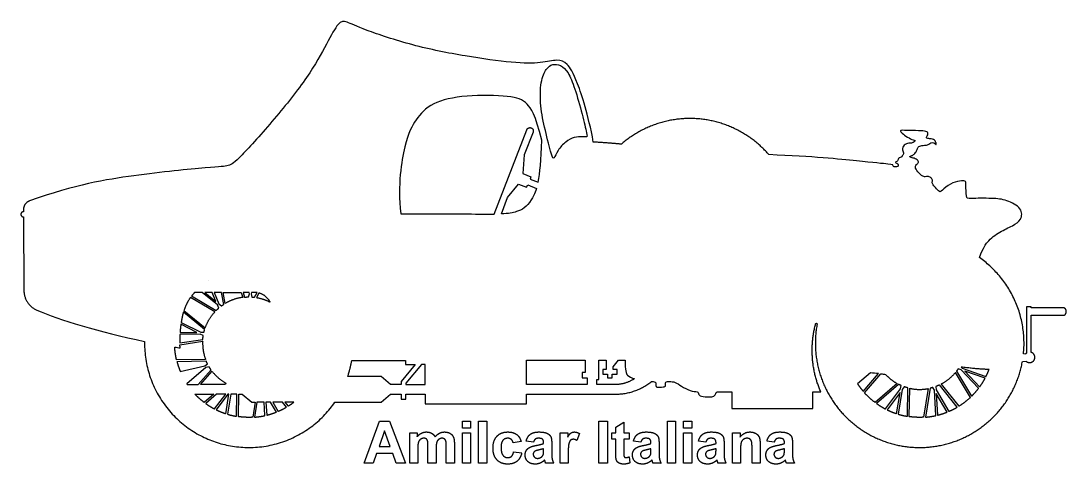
# Model space of a CAD drawing. Header units: millimetres. Extents: x -155 to 163, y -128 to 149.
# Drawn here: x -65.5 to 2, y -8.5 to 20.2 of the extents above; entities that cross this region are included whole.
import ezdxf

# ---------------------------------------------------------------- set-up
doc = ezdxf.new("R2010")
doc.units = ezdxf.units.MM
doc.header["$MEASUREMENT"] = 0
doc.layers.add('Layer 03', color=5, linetype='Continuous')

msp = doc.modelspace()

# ---------------------------------------------------------------- linework, layer by layer
at = {"layer": 'Layer 03'}
for p, q in [((-34.928, 7.67), (-32.811, 13.123)), ((-32.41, 12.968), (-32.983, 11.492)), ((-32.983, 11.492), (-33.081, 10.3)), ((-33.081, 10.3), (-32.555, 10.09)), ((-34.054, 8.733), (-33.355, 9.609)), ((-33.355, 9.609), (-32.828, 9.402)), ((-32.828, 9.402), (-32.748, 9.553)), ((-32.748, 9.553), (-32.196, 9.316)), ((-32.555, 10.09), (-32.6, 9.924)), ((-32.6, 9.924), (-32.089, 9.738)), ((-34.462, 7.683), (-34.054, 8.733)), ((-65.349, 7.96), (-65.348, 7.825)), ((-65.346, 7.487), (-65.32, 2.73)), ((-40.962, 7.691), (-40.961, 7.685)), ((-40.961, 7.685), (-40.329, 7.691)), ((-52.985, 1.345), (-54.553, 2.289)), ((-54.481, 2.379), (-52.904, 1.429)), ((-53.806, 2.606), (-54.281, 2.606)), ((-52.81, 1.794), (-53.806, 2.606)), ((-53.625, 2.606), (-52.907, 2.02)), ((-53.158, 2.606), (-53.625, 2.606)), ((-52.907, 2.02), (-53.158, 2.606)), ((-52.556, 2.606), (-53.033, 2.606)), ((-53.033, 2.606), (-52.715, 1.865)), ((-52.407, 1.833), (-52.556, 2.606)), ((-52.441, 2.606), (-51.28, 2.606)), ((-52.304, 1.897), (-52.441, 2.606)), ((-51.28, 2.606), (-51.171, 2.288)), ((-50.765, 2.606), (-51.16, 2.606)), ((-51.16, 2.606), (-51.055, 2.301)), ((-50.811, 2.314), (-50.749, 2.52)), ((-50.749, 2.52), (-50.765, 2.606)), ((-50.603, 2.606), (-50.63, 2.514)), ((-50.63, 2.514), (-50.591, 2.308)), ((-50.429, 2.606), (-50.603, 2.606)), ((-50.414, 2.291), (-50.248, 2.592)), ((-50.132, 2.567), (-50.294, 2.274)), ((-54.981, 1.435), (-53.601, 0.317)), ((-52.725, 1.596), (-52.81, 1.794)), ((-52.715, 1.865), (-52.553, 1.732)), ((-0.212, 1.67), (-0.519, 1.67)), ((-0.519, 1.67), (-0.519, -1.321)), ((-0.212, 1.61), (-0.212, 1.67)), ((1.851, 1.61), (-0.212, 1.61)), ((2.042, 1.316), (2.042, 1.42)), ((-53.639, 0.202), (-55.017, 1.32)), ((-0.212, -1.269), (-0.212, 1.126)), ((-0.212, 1.126), (1.851, 1.126)), ((-55.23, 0.008), (-54.142, 0.024)), ((-54.142, 0.024), (-55.175, 0.545)), ((-55.158, 0.665), (-53.895, 0.028)), ((-53.895, 0.028), (-53.686, 0.031)), ((-55.242, -0.661), (-53.76, -0.427)), ((-55.238, -0.776), (-53.767, -0.544)), ((-53.922, -0.088), (-55.236, -0.106)), ((-53.73, -0.185), (-53.922, -0.088)), ((-53.579, -1.727), (-55.454, -1.759)), ((-53.534, -1.84), (-55.427, -1.871)), ((-53.618, -2.138), (-53.46, -2.001)), ((-44.131, -1.791), (-40.66, -1.791)), ((-40.66, -1.791), (-40.66, -2.063)), ((-32.834, -3.351), (-32.834, -1.772)), ((-32.834, -1.772), (-29.034, -1.772)), ((-29.034, -1.772), (-29.034, -2.57)), ((-28.154, -3.018), (-28.154, -1.772)), ((-28.154, -1.772), (-27.697, -1.772)), ((-27.697, -1.772), (-27.697, -2.366)), ((-27.239, -2.201), (-26.879, -1.772)), ((-26.879, -1.772), (-26.458, -1.772)), ((-0.782, -1.855), (-0.544, -1.839)), ((-0.581, -1.383), (-0.713, -1.365)), ((-55.213, -2.512), (-53.618, -2.138)), ((-53.565, -2.244), (-54.794, -3.304)), ((-54.051, -3.351), (-53.222, -2.4)), ((-53.899, -3.351), (-53.153, -2.494)), ((-53.355, -2.194), (-53.565, -2.244)), ((-40.027, -2.063), (-40.946, -3.158)), ((-40.66, -2.063), (-40.027, -2.063)), ((-39.629, -2.063), (-40.641, -3.269)), ((-39.394, -2.063), (-39.629, -2.063)), ((-39.394, -3.351), (-39.394, -2.063)), ((-29.034, -2.57), (-29.235, -2.57)), ((-29.235, -2.57), (-29.235, -2.921)), ((-27.697, -2.366), (-27.892, -2.366)), ((-27.892, -2.366), (-27.892, -2.688)), ((-27.892, -2.688), (-27.607, -2.688)), ((-27.607, -2.688), (-27.607, -2.913)), ((-27.307, -2.913), (-27.307, -2.688)), ((-27.307, -2.688), (-26.969, -2.688)), ((-27.239, -2.373), (-27.239, -2.201)), ((-26.969, -2.373), (-27.239, -2.373)), ((-26.969, -2.688), (-26.969, -2.373)), ((-10.607, -2.591), (-11.434, -3.304)), ((-11.071, -3.788), (-10.074, -2.642)), ((-10.996, -3.875), (-9.935, -2.657)), ((-4.146, -4.179), (-5.112, -2.571)), ((-5.037, -2.475), (-4.063, -4.099)), ((-4.736, -2.4), (-4.934, -2.331)), ((-4.745, -2.222), (-4.671, -2.3)), ((-3.615, -3.593), (-4.736, -2.4)), ((-4.671, -2.3), (-3.139, -2.834)), ((-4.503, -2.48), (-3.545, -3.499)), ((-3.192, -2.937), (-4.503, -2.48)), ((-54.762, -3.351), (-54.051, -3.351)), ((-52.331, -3.351), (-53.899, -3.351)), ((-52.248, -3.279), (-52.331, -3.351)), ((-42.234, -2.834), (-44.393, -2.834)), ((-41.618, -3.351), (-42.234, -2.834)), ((-40.946, -3.351), (-41.618, -3.351)), ((-40.946, -3.158), (-40.946, -3.351)), ((-40.641, -3.269), (-40.641, -3.351)), ((-40.641, -3.351), (-39.394, -3.351)), ((-28.922, -3.351), (-32.834, -3.351)), ((-29.235, -2.921), (-28.922, -2.921)), ((-28.922, -2.921), (-28.922, -3.351)), ((-28.288, -3.351), (-28.288, -3.018)), ((-28.288, -3.018), (-28.154, -3.018)), ((-27.11, -3.351), (-28.288, -3.351)), ((-27.607, -2.913), (-27.307, -2.913)), ((-8.888, -3.279), (-10.304, -4.509)), ((-8.781, -3.336), (-10.211, -4.577)), ((-4.99, -4.809), (-6.147, -3.378)), ((-6.042, -3.326), (-4.891, -4.75)), ((-54.265, -3.973), (-53.046, -3.973)), ((-53.046, -3.973), (-53.664, -4.509)), ((-52.874, -3.973), (-53.571, -4.577)), ((-52.995, -4.93), (-52.278, -3.973)), ((-52.134, -3.973), (-52.89, -4.983)), ((-52.278, -3.973), (-52.874, -3.973)), ((-52.275, -5.233), (-52.07, -3.973)), ((-51.955, -3.973), (-52.165, -5.268)), ((-52.07, -3.973), (-52.134, -3.973)), ((-51.55, -3.973), (-51.955, -3.973)), ((-51.576, -5.405), (-51.55, -3.973)), ((-51.462, -5.423), (-51.436, -3.973)), ((-51.436, -3.973), (-51.215, -3.973)), ((-51.215, -3.973), (-50.599, -4.49)), ((-42.234, -4.49), (-41.618, -3.973)), ((-41.618, -3.973), (-40.946, -3.973)), ((-40.946, -3.973), (-40.946, -4.301)), ((-40.641, -4.301), (-40.641, -3.973)), ((-40.641, -3.973), (-39.394, -3.973)), ((-39.394, -3.973), (-39.394, -4.604)), ((-32.834, -4.604), (-32.834, -3.973)), ((-32.834, -3.973), (-27.084, -3.973)), ((-19.559, -3.814), (-19.559, -4.896)), ((-14.325, -4.896), (-14.325, -3.827)), ((-14.325, -3.827), (-13.817, -3.827)), ((-9.635, -4.93), (-8.654, -3.619)), ((-8.693, -3.863), (-9.53, -4.983)), ((-8.915, -5.233), (-8.693, -3.863)), ((-8.545, -3.665), (-8.805, -5.268)), ((-8.654, -3.619), (-8.621, -3.412)), ((-8.416, -3.493), (-8.545, -3.665)), ((-8.216, -5.405), (-8.183, -3.565)), ((-8.103, -5.423), (-8.069, -3.592)), ((-6.871, -3.612), (-7.165, -5.465)), ((-6.752, -3.587), (-7.05, -5.457)), ((-6.473, -3.723), (-6.581, -3.542)), ((-6.382, -5.357), (-6.473, -3.723)), ((-6.372, -3.473), (-6.36, -3.688)), ((-6.36, -3.688), (-5.529, -5.082)), ((-5.635, -5.127), (-6.346, -3.934)), ((-6.346, -3.934), (-6.267, -5.331)), ((-50.599, -4.49), (-50.37, -4.49)), ((-50.37, -4.49), (-50.525, -5.465)), ((-50.256, -4.49), (-50.41, -5.457)), ((-49.79, -4.49), (-50.256, -4.49)), ((-49.741, -5.357), (-49.79, -4.49)), ((-49.375, -4.49), (-49.674, -4.49)), ((-49.674, -4.49), (-49.627, -5.331)), ((-48.995, -5.127), (-49.375, -4.49)), ((-48.608, -4.49), (-49.242, -4.49)), ((-49.242, -4.49), (-48.889, -5.082)), ((-48.349, -4.809), (-48.608, -4.49)), ((-48.461, -4.49), (-48.251, -4.75)), ((-47.874, -4.49), (-48.461, -4.49)), ((-45.221, -4.49), (-42.234, -4.49)), ((-40.946, -4.301), (-40.641, -4.301)), ((-39.394, -4.604), (-32.834, -4.604)), ((-19.559, -4.896), (-14.325, -4.896)), ((-43.339, -8.442), (-42.339, -5.724)), ((-42.339, -5.724), (-41.699, -5.724)), ((-41.699, -5.724), (-40.655, -8.442)), ((-36.976, -5.724), (-36.453, -5.724)), ((-36.976, -6.18), (-36.976, -5.724)), ((-36.453, -5.724), (-36.453, -6.18)), ((-35.929, -5.724), (-35.406, -5.724)), ((-35.929, -8.442), (-35.929, -5.724)), ((-35.406, -5.724), (-35.406, -8.442)), ((-28.165, -5.724), (-27.608, -5.724)), ((-28.165, -8.442), (-28.165, -5.724)), ((-27.608, -5.724), (-27.608, -8.442)), ((-27.068, -6.096), (-26.545, -5.792)), ((-26.545, -5.792), (-26.545, -6.467)), ((-23.726, -5.724), (-23.203, -5.724)), ((-23.726, -8.442), (-23.726, -5.724)), ((-23.203, -5.724), (-23.203, -8.442)), ((-22.68, -5.724), (-22.157, -5.724)), ((-22.68, -6.18), (-22.68, -5.724)), ((-22.157, -5.724), (-22.157, -6.18)), ((-42.014, -6.349), (-42.367, -7.362)), ((-41.645, -7.362), (-42.014, -6.349)), ((-40.385, -8.442), (-40.385, -6.467)), ((-40.385, -6.467), (-39.913, -6.467)), ((-39.913, -6.467), (-39.913, -6.735)), ((-36.453, -6.18), (-36.976, -6.18)), ((-36.976, -6.467), (-36.453, -6.467)), ((-36.976, -8.442), (-36.976, -6.467)), ((-36.453, -6.467), (-36.453, -8.442)), ((-30.663, -8.442), (-30.663, -6.467)), ((-30.663, -6.467), (-30.174, -6.467)), ((-30.174, -6.467), (-30.174, -6.746)), ((-29.414, -6.516), (-29.575, -6.974)), ((-27.322, -6.872), (-27.322, -6.467)), ((-27.322, -6.467), (-27.068, -6.467)), ((-27.068, -6.467), (-27.068, -6.096)), ((-26.545, -6.467), (-26.191, -6.467)), ((-26.191, -6.467), (-26.191, -6.872)), ((-22.157, -6.18), (-22.68, -6.18)), ((-22.68, -6.467), (-22.157, -6.467)), ((-22.68, -8.442), (-22.68, -6.467)), ((-22.157, -6.467), (-22.157, -8.442)), ((-19.524, -8.442), (-19.524, -6.467)), ((-19.524, -6.467), (-19.034, -6.467)), ((-19.034, -6.467), (-19.034, -6.755)), ((-42.367, -7.362), (-41.645, -7.362)), ((-39.204, -8.442), (-39.204, -7.359)), ((-38.022, -8.442), (-38.022, -7.313)), ((-37.499, -7.175), (-37.499, -8.442)), ((-33.178, -7.041), (-33.702, -7.125)), ((-32.385, -7.075), (-32.858, -7.007)), ((-31.727, -7.159), (-31.727, -7.106)), ((-31.204, -7.179), (-31.204, -7.791)), ((-27.068, -6.872), (-27.322, -6.872)), ((-27.068, -7.742), (-27.068, -6.872)), ((-26.191, -6.872), (-26.545, -6.872)), ((-26.545, -6.872), (-26.545, -7.688)), ((-25.448, -7.075), (-25.921, -7.007)), ((-24.79, -7.159), (-24.79, -7.106)), ((-24.267, -7.179), (-24.267, -7.791)), ((-21.245, -7.075), (-21.718, -7.007)), ((-20.587, -7.159), (-20.587, -7.106)), ((-20.064, -7.179), (-20.064, -7.791)), ((-17.735, -7.211), (-17.735, -8.442)), ((-16.823, -7.075), (-17.296, -7.007)), ((-16.165, -7.159), (-16.165, -7.106)), ((-15.642, -7.179), (-15.642, -7.791)), ((-42.525, -7.817), (-42.743, -8.442)), ((-41.479, -7.817), (-42.525, -7.817)), ((-41.251, -8.442), (-41.479, -7.817)), ((-39.862, -7.482), (-39.862, -8.442)), ((-38.681, -7.493), (-38.681, -8.442)), ((-33.668, -7.699), (-33.145, -7.767)), ((-31.727, -7.601), (-31.727, -7.497)), ((-30.14, -7.831), (-30.14, -8.442)), ((-26.199, -8.021), (-26.157, -8.417)), ((-24.79, -7.601), (-24.79, -7.497)), ((-20.587, -7.601), (-20.587, -7.497)), ((-19.001, -7.547), (-19.001, -8.442)), ((-18.258, -8.442), (-18.258, -7.434)), ((-16.165, -7.601), (-16.165, -7.497)), ((-42.743, -8.442), (-43.339, -8.442)), ((-40.655, -8.442), (-41.251, -8.442)), ((-39.862, -8.442), (-40.385, -8.442)), ((-38.681, -8.442), (-39.204, -8.442)), ((-37.499, -8.442), (-38.022, -8.442)), ((-36.453, -8.442), (-36.976, -8.442)), ((-35.406, -8.442), (-35.929, -8.442)), ((-31.069, -8.442), (-31.592, -8.442)), ((-30.14, -8.442), (-30.663, -8.442)), ((-27.608, -8.442), (-28.165, -8.442)), ((-24.132, -8.442), (-24.655, -8.442)), ((-23.203, -8.442), (-23.726, -8.442)), ((-22.157, -8.442), (-22.68, -8.442)), ((-19.929, -8.442), (-20.452, -8.442)), ((-19.001, -8.442), (-19.524, -8.442)), ((-17.735, -8.442), (-18.258, -8.442)), ((-15.507, -8.442), (-16.03, -8.442))]:
    msp.add_line(p, q, dxfattribs=at)
for points, knots in [([(-28.517, 12.326), (-28.852, 14.152), (-29.627, 16.523), (-30.216, 17.469), (-30.804, 17.7), (-31.828, 17.418), (-33.594, 17.418), (-36.741, 17.853), (-40.221, 18.544), (-43.525, 19.649), (-44.523, 20.161), (-44.958, 20.161), (-45.7, 18.779), (-46.877, 16.604), (-49.114, 13.803), (-51.521, 11.115), (-52.085, 10.739), (-52.857, 10.758), (-58.166, 10.208), (-61.948, 9.593), (-64.952, 8.525)], [9275.565238, 9275.565238, 9275.565238, 9275.565238, 9288.918077, 9302.270917, 9315.623757, 9328.976597, 9342.329436, 9355.682276, 9369.035116, 9382.387955, 9395.740795, 9409.093635, 9422.446475, 9435.799314, 9449.152154, 9462.504994, 9475.857834, 9489.210673, 9502.563513, 9515.916346, 9515.916346, 9515.916346, 9515.916346]), ([(-31.852, 12.444), (-32.268, 14.129), (-32.837, 14.981), (-33.711, 15.317), (-36.832, 15.388), (-39.038, 14.895), (-40.023, 13.792), (-40.68, 12.525), (-41.173, 9.615), (-40.962, 7.691)], [1262.588549, 1262.588549, 1262.588549, 1262.588549, 1274.154797, 1287.514733, 1300.874669, 1314.234605, 1327.594541, 1340.954478, 1354.314414, 1354.314414, 1354.314414, 1354.314414]), ([(-3.565, 4.857), (-3.263, 5.57), (-2.93, 6.039), (-2.263, 6.531), (-1.368, 6.934), (-0.839, 7.262), (-0.751, 8.056), (-1.822, 8.61), (-2.665, 8.707), (-4.313, 8.679), (-4.412, 8.687), (-4.435, 9.658), (-4.45, 9.833), (-4.792, 9.818), (-5.437, 9.673), (-6.051, 9.157), (-6.104, 9.059), (-6.438, 9.408), (-6.605, 9.605), (-6.613, 9.765), (-6.575, 9.848), (-6.683, 10.041), (-6.913, 10.142), (-7.043, 10.059), (-7.267, 10.118), (-7.669, 10.514), (-7.722, 10.791), (-7.545, 10.951), (-7.456, 11.086), (-7.693, 11.27), (-8.006, 11.329), (-8.112, 11.4), (-7.935, 11.441), (-7.778, 11.53), (-7.589, 11.761), (-7.571, 11.956), (-7.382, 12.115), (-7.016, 12.121), (-6.815, 12.168), (-6.715, 12.298), (-6.502, 12.292), (-6.384, 12.192), (-6.372, 12.139), (-6.331, 12.239), (-6.396, 12.316), (-6.42, 12.41), (-6.514, 12.505), (-6.68, 12.534), (-6.78, 12.534), (-6.886, 12.57), (-7.028, 12.57), (-6.934, 12.717), (-6.857, 12.895), (-6.975, 13.03), (-7.406, 13.066), (-8.369, 13.078), (-8.699, 13.101), (-8.64, 12.971), (-8.333, 12.712), (-7.884, 12.469), (-7.666, 12.428), (-7.796, 12.334), (-7.873, 12.251), (-8.103, 12.269), (-8.469, 12.156), (-8.57, 11.832), (-8.422, 11.527), (-8.531, 11.498), (-8.56, 11.361), (-8.674, 11.326), (-8.811, 11.298), (-8.817, 11.097), (-8.995, 11.04), (-8.983, 10.989), (-8.817, 10.937), (-8.811, 10.823), (-8.817, 10.731), (-9.029, 10.72), (-9.138, 10.737), (-9.149, 10.846), (-9.172, 10.88), (-11.001, 11.049), (-14.252, 11.396), (-17.171, 11.513)], [9000.312222, 9000.312222, 9000.312222, 9000.312222, 9001.469256, 9004.078109, 9006.686963, 9009.295816, 9011.904669, 9014.513522, 9017.122375, 9019.731228, 9022.340081, 9024.948934, 9027.557787, 9030.16664, 9032.775493, 9035.384346, 9037.993199, 9040.602052, 9043.210905, 9045.819758, 9048.428611, 9051.037464, 9053.646317, 9056.25517, 9058.864023, 9061.472876, 9064.081729, 9066.690582, 9069.299435, 9071.908288, 9074.517141, 9077.125994, 9079.734847, 9082.3437, 9084.952553, 9087.561406, 9090.17026, 9092.779113, 9095.387966, 9097.996819, 9100.605672, 9103.214525, 9105.823378, 9108.432231, 9111.041084, 9113.649937, 9116.25879, 9118.867643, 9121.476496, 9124.085349, 9126.694202, 9129.303055, 9131.911908, 9134.520761, 9137.129614, 9139.738467, 9142.34732, 9144.956173, 9147.565026, 9150.173879, 9152.782732, 9155.391585, 9158.000438, 9160.609291, 9163.218144, 9165.826997, 9168.43585, 9171.044703, 9173.653556, 9176.26241, 9178.871263, 9181.480116, 9184.088969, 9186.697822, 9189.306675, 9191.915528, 9194.524381, 9197.133234, 9199.742087, 9202.35094, 9204.959793, 9207.568646, 9210.177498, 9210.177498, 9210.177498, 9210.177498]), ([(-32.196, 9.316), (-32.298, 8.982), (-32.72, 8.188), (-33.313, 7.819), (-33.997, 7.705), (-34.462, 7.683)], [372.339212, 372.339212, 372.339212, 372.339212, 378.290441, 394.351132, 405.243231, 405.243231, 405.243231, 405.243231]), ([(-40.329, 7.691), (-37.841, 7.715), (-36.079, 7.662), (-35.034, 7.668), (-34.928, 7.67)], [1355.690466, 1355.690466, 1355.690466, 1355.690466, 1371.751156, 1373.697168, 1373.697168, 1373.697168, 1373.697168]), ([(-26.458, -1.772), (-26.458, -2.448), (-26.365, -2.794), (-26.041, -2.918), (-25.853, -2.968)], [283.801199, 283.801199, 283.801199, 283.801199, 286.035242, 288.23856, 288.23856, 288.23856, 288.23856]), ([(-24.749, -3.144), (-24.684, -3.153), (-24.463, -3.191), (-24.472, -3.289), (-24.472, -3.528), (-24.376, -3.511), (-23.84, -3.511), (-23.848, -3.416), (-23.87, -3.169), (-23.592, -3.144), (-23.233, -3.176), (-22.857, -3.438), (-22.243, -3.793), (-21.712, -3.793), (-21.739, -3.948), (-21.605, -4.14), (-20.976, -4.14), (-20.712, -4.14), (-20.575, -3.902), (-20.575, -3.793), (-20.34, -3.814), (-19.559, -3.814)], [9804.520035, 9804.520035, 9804.520035, 9804.520035, 9805.264366, 9807.498409, 9809.732453, 9811.966497, 9814.20054, 9816.434584, 9818.668627, 9820.902671, 9823.136714, 9825.370758, 9827.604802, 9829.838845, 9832.072889, 9834.306932, 9836.540976, 9838.77502, 9841.009063, 9843.243107, 9845.47715, 9845.47715, 9845.47715, 9845.47715])]:
    msp.add_open_spline(points, degree=3, knots=knots, dxfattribs=at)
for points, degree in [([(-31.041, 11.308), (-30.984, 11.383), (-30.848, 11.797), (-30.295, 12.384), (-29.743, 12.655), (-29.201, 12.689), (-28.907, 12.632), (-28.907, 12.745), (-29.212, 14.054), (-29.726, 15.89), (-30.138, 16.886), (-30.618, 17.332), (-31.167, 17.389), (-31.556, 17.103), (-31.945, 16.302), (-31.968, 14.654), (-31.636, 13.125), (-31.195, 11.346), (-31.099, 11.233), (-31.041, 11.308)], 3), ([(-32.089, 9.738), (-31.968, 10.314), (-31.878, 11.153), (-31.852, 12.444)], 3), ([(-26.706, 12.189), (-27.53, 12.271), (-28.517, 12.326)], 2), ([(-64.492, 1.465), (-63.018, 0.819), (-60.481, 0.049), (-57.524, -0.561)], 3), ([(-55.572, -0.929), (-55.457, -0.948), (-55.341, -0.967), (-55.225, -0.986)], 3), ([(-10.074, -2.642), (-10.249, -2.624), (-10.427, -2.607), (-10.607, -2.591)], 3), ([(-9.935, -2.657), (-9.831, -2.668), (-9.728, -2.68), (-9.627, -2.692)], 3), ([(-2.937, -2.376), (-3.618, -2.357), (-4.745, -2.222)], 2), ([(-39.913, -6.735), (-39.655, -6.416), (-39.299, -6.416)], 2), ([(-39.299, -6.416), (-39.109, -6.416), (-38.97, -6.496)], 2), ([(-38.97, -6.496), (-38.831, -6.575), (-38.742, -6.735)], 2), ([(-38.742, -6.735), (-38.613, -6.575), (-38.463, -6.496)], 2), ([(-38.463, -6.496), (-38.313, -6.416), (-38.143, -6.416)], 2), ([(-38.143, -6.416), (-37.926, -6.416), (-37.777, -6.505)], 2), ([(-37.777, -6.505), (-37.627, -6.594), (-37.553, -6.765)], 2), ([(-35.001, -7.456), (-35.001, -6.964), (-34.745, -6.69)], 2), ([(-34.745, -6.69), (-34.488, -6.416), (-34.051, -6.416)], 2), ([(-34.051, -6.416), (-33.693, -6.416), (-33.482, -6.571)], 2), ([(-33.482, -6.571), (-33.271, -6.725), (-33.178, -7.041)], 2), ([(-32.858, -7.007), (-32.779, -6.706), (-32.588, -6.561)], 2), ([(-32.588, -6.561), (-32.396, -6.416), (-32.019, -6.416)], 2), ([(-32.019, -6.416), (-31.676, -6.416), (-31.508, -6.499)], 2), ([(-31.508, -6.499), (-31.34, -6.582), (-31.272, -6.71)], 2), ([(-31.272, -6.71), (-31.204, -6.838), (-31.204, -7.179)], 2), ([(-30.174, -6.746), (-30.055, -6.548), (-29.96, -6.482)], 2), ([(-29.96, -6.482), (-29.864, -6.416), (-29.744, -6.416)], 2), ([(-29.744, -6.416), (-29.573, -6.416), (-29.414, -6.516)], 2), ([(-25.921, -7.007), (-25.842, -6.706), (-25.651, -6.561)], 2), ([(-25.651, -6.561), (-25.459, -6.416), (-25.082, -6.416)], 2), ([(-25.082, -6.416), (-24.739, -6.416), (-24.571, -6.499)], 2), ([(-24.571, -6.499), (-24.403, -6.582), (-24.335, -6.71)], 2), ([(-24.335, -6.71), (-24.267, -6.838), (-24.267, -7.179)], 2), ([(-21.718, -7.007), (-21.64, -6.706), (-21.448, -6.561)], 2), ([(-21.448, -6.561), (-21.256, -6.416), (-20.879, -6.416)], 2), ([(-20.879, -6.416), (-20.536, -6.416), (-20.368, -6.499)], 2), ([(-20.368, -6.499), (-20.201, -6.582), (-20.132, -6.71)], 2), ([(-20.132, -6.71), (-20.064, -6.838), (-20.064, -7.179)], 2), ([(-19.034, -6.755), (-18.779, -6.416), (-18.391, -6.416)], 2), ([(-18.391, -6.416), (-18.22, -6.416), (-18.078, -6.479)], 2), ([(-18.078, -6.479), (-17.937, -6.541), (-17.864, -6.638)], 2), ([(-17.864, -6.638), (-17.792, -6.735), (-17.763, -6.858)], 2), ([(-17.296, -7.007), (-17.217, -6.706), (-17.026, -6.561)], 2), ([(-17.026, -6.561), (-16.834, -6.416), (-16.457, -6.416)], 2), ([(-16.457, -6.416), (-16.114, -6.416), (-15.946, -6.499)], 2), ([(-15.946, -6.499), (-15.779, -6.582), (-15.71, -6.71)], 2), ([(-15.71, -6.71), (-15.642, -6.838), (-15.642, -7.179)], 2), ([(-39.821, -7.075), (-39.862, -7.197), (-39.862, -7.482)], 2), ([(-39.685, -6.887), (-39.78, -6.952), (-39.821, -7.075)], 2), ([(-39.472, -6.822), (-39.59, -6.822), (-39.685, -6.887)], 2), ([(-39.316, -6.862), (-39.373, -6.822), (-39.472, -6.822)], 2), ([(-39.231, -6.987), (-39.258, -6.903), (-39.316, -6.862)], 2), ([(-39.204, -7.359), (-39.204, -7.071), (-39.231, -6.987)], 2), ([(-38.638, -7.085), (-38.681, -7.214), (-38.681, -7.493)], 2), ([(-38.5, -6.889), (-38.596, -6.956), (-38.638, -7.085)], 2), ([(-38.296, -6.822), (-38.405, -6.822), (-38.5, -6.889)], 2), ([(-38.076, -6.933), (-38.147, -6.822), (-38.296, -6.822)], 2), ([(-38.022, -7.313), (-38.022, -7.019), (-38.076, -6.933)], 2), ([(-37.553, -6.765), (-37.499, -6.892), (-37.499, -7.175)], 2), ([(-34.363, -6.959), (-34.478, -7.096), (-34.478, -7.418)], 2), ([(-34.478, -7.418), (-34.478, -7.775), (-34.36, -7.923)], 2), ([(-34.055, -6.822), (-34.248, -6.822), (-34.363, -6.959)], 2), ([(-33.818, -6.898), (-33.909, -6.822), (-34.055, -6.822)], 2), ([(-33.702, -7.125), (-33.727, -6.974), (-33.818, -6.898)], 2), ([(-32.847, -7.61), (-32.769, -7.479), (-32.628, -7.409)], 2), ([(-32.628, -7.409), (-32.488, -7.34), (-32.223, -7.288)], 2), ([(-32.266, -6.878), (-32.339, -6.934), (-32.385, -7.075)], 2), ([(-32.061, -6.822), (-32.192, -6.822), (-32.266, -6.878)], 2), ([(-32.223, -7.288), (-31.865, -7.219), (-31.727, -7.159)], 2), ([(-31.797, -6.887), (-31.867, -6.822), (-32.061, -6.822)], 2), ([(-31.727, -7.106), (-31.727, -6.952), (-31.797, -6.887)], 2), ([(-30.099, -7.168), (-30.14, -7.327), (-30.14, -7.831)], 2), ([(-29.985, -6.95), (-30.057, -7.01), (-30.099, -7.168)], 2), ([(-29.808, -6.889), (-29.912, -6.889), (-29.985, -6.95)], 2), ([(-29.575, -6.974), (-29.7, -6.889), (-29.808, -6.889)], 2), ([(-25.91, -7.61), (-25.832, -7.479), (-25.691, -7.409)], 2), ([(-25.691, -7.409), (-25.551, -7.34), (-25.286, -7.288)], 2), ([(-25.329, -6.878), (-25.402, -6.934), (-25.448, -7.075)], 2), ([(-25.124, -6.822), (-25.256, -6.822), (-25.329, -6.878)], 2), ([(-25.286, -7.288), (-24.928, -7.219), (-24.79, -7.159)], 2), ([(-24.86, -6.887), (-24.93, -6.822), (-25.124, -6.822)], 2), ([(-24.79, -7.106), (-24.79, -6.952), (-24.86, -6.887)], 2), ([(-21.707, -7.61), (-21.629, -7.479), (-21.489, -7.409)], 2), ([(-21.489, -7.409), (-21.348, -7.34), (-21.083, -7.288)], 2), ([(-21.126, -6.878), (-21.2, -6.934), (-21.245, -7.075)], 2), ([(-20.921, -6.822), (-21.053, -6.822), (-21.126, -6.878)], 2), ([(-21.083, -7.288), (-20.725, -7.219), (-20.587, -7.159)], 2), ([(-20.657, -6.887), (-20.727, -6.822), (-20.921, -6.822)], 2), ([(-20.587, -7.106), (-20.587, -6.952), (-20.657, -6.887)], 2), ([(-18.961, -7.093), (-19.001, -7.216), (-19.001, -7.547)], 2), ([(-18.816, -6.896), (-18.922, -6.97), (-18.961, -7.093)], 2), ([(-18.576, -6.822), (-18.71, -6.822), (-18.816, -6.896)], 2), ([(-18.398, -6.874), (-18.472, -6.822), (-18.576, -6.822)], 2), ([(-18.291, -7.02), (-18.324, -6.926), (-18.398, -6.874)], 2), ([(-18.258, -7.434), (-18.258, -7.113), (-18.291, -7.02)], 2), ([(-17.763, -6.858), (-17.735, -6.982), (-17.735, -7.211)], 2), ([(-17.285, -7.61), (-17.207, -7.479), (-17.067, -7.409)], 2), ([(-17.067, -7.409), (-16.926, -7.34), (-16.661, -7.288)], 2), ([(-16.704, -6.878), (-16.778, -6.934), (-16.823, -7.075)], 2), ([(-16.499, -6.822), (-16.631, -6.822), (-16.704, -6.878)], 2), ([(-16.661, -7.288), (-16.303, -7.219), (-16.165, -7.159)], 2), ([(-16.235, -6.887), (-16.305, -6.822), (-16.499, -6.822)], 2), ([(-16.165, -7.106), (-16.165, -6.952), (-16.235, -6.887)], 2), ([(-34.745, -8.218), (-35.001, -7.943), (-35.001, -7.456)], 2), ([(-34.36, -7.923), (-34.242, -8.071), (-34.044, -8.071)], 2), ([(-34.044, -8.071), (-33.896, -8.071), (-33.801, -7.987)], 2), ([(-33.801, -7.987), (-33.707, -7.903), (-33.668, -7.699)], 2), ([(-33.145, -7.767), (-33.224, -8.126), (-33.45, -8.309)], 2), ([(-32.925, -7.909), (-32.925, -7.741), (-32.847, -7.61)], 2), ([(-32.75, -8.327), (-32.925, -8.162), (-32.925, -7.909)], 2), ([(-32.304, -7.668), (-32.402, -7.74), (-32.402, -7.852)], 2), ([(-32.402, -7.852), (-32.402, -7.961), (-32.324, -8.041)], 2), ([(-32.324, -8.041), (-32.245, -8.121), (-32.124, -8.121)], 2), ([(-32.031, -7.577), (-32.24, -7.623), (-32.304, -7.668)], 2), ([(-32.124, -8.121), (-31.989, -8.121), (-31.866, -8.028)], 2), ([(-31.727, -7.497), (-31.823, -7.53), (-32.031, -7.577)], 2), ([(-31.866, -8.028), (-31.775, -7.958), (-31.746, -7.855)], 2), ([(-31.746, -7.855), (-31.727, -7.788), (-31.727, -7.601)], 2), ([(-31.204, -7.791), (-31.204, -8.052), (-31.175, -8.176)], 2), ([(-27.052, -8.115), (-27.068, -8.023), (-27.068, -7.742)], 2), ([(-26.545, -7.688), (-26.545, -7.935), (-26.535, -7.976)], 2), ([(-26.535, -7.976), (-26.525, -8.017), (-26.49, -8.044)], 2), ([(-26.49, -8.044), (-26.455, -8.071), (-26.404, -8.071)], 2), ([(-26.404, -8.071), (-26.333, -8.071), (-26.199, -8.021)], 2), ([(-25.988, -7.909), (-25.988, -7.741), (-25.91, -7.61)], 2), ([(-25.813, -8.327), (-25.988, -8.162), (-25.988, -7.909)], 2), ([(-25.367, -7.668), (-25.465, -7.74), (-25.465, -7.852)], 2), ([(-25.465, -7.852), (-25.465, -7.961), (-25.387, -8.041)], 2), ([(-25.387, -8.041), (-25.308, -8.121), (-25.187, -8.121)], 2), ([(-25.094, -7.577), (-25.303, -7.623), (-25.367, -7.668)], 2), ([(-25.187, -8.121), (-25.052, -8.121), (-24.929, -8.028)], 2), ([(-24.79, -7.497), (-24.886, -7.53), (-25.094, -7.577)], 2), ([(-24.929, -8.028), (-24.838, -7.958), (-24.809, -7.855)], 2), ([(-24.809, -7.855), (-24.79, -7.788), (-24.79, -7.601)], 2), ([(-24.267, -7.791), (-24.267, -8.052), (-24.238, -8.176)], 2), ([(-21.785, -7.909), (-21.785, -7.741), (-21.707, -7.61)], 2), ([(-21.61, -8.327), (-21.785, -8.162), (-21.785, -7.909)], 2), ([(-21.164, -7.668), (-21.262, -7.74), (-21.262, -7.852)], 2), ([(-21.262, -7.852), (-21.262, -7.961), (-21.184, -8.041)], 2), ([(-21.184, -8.041), (-21.106, -8.121), (-20.984, -8.121)], 2), ([(-20.892, -7.577), (-21.1, -7.623), (-21.164, -7.668)], 2), ([(-20.984, -8.121), (-20.849, -8.121), (-20.726, -8.028)], 2), ([(-20.587, -7.497), (-20.683, -7.53), (-20.892, -7.577)], 2), ([(-20.726, -8.028), (-20.635, -7.958), (-20.607, -7.855)], 2), ([(-20.607, -7.855), (-20.587, -7.788), (-20.587, -7.601)], 2), ([(-20.064, -7.791), (-20.064, -8.052), (-20.035, -8.176)], 2), ([(-17.363, -7.909), (-17.363, -7.741), (-17.285, -7.61)], 2), ([(-17.188, -8.327), (-17.363, -8.162), (-17.363, -7.909)], 2), ([(-16.742, -7.668), (-16.84, -7.74), (-16.84, -7.852)], 2), ([(-16.84, -7.852), (-16.84, -7.961), (-16.762, -8.041)], 2), ([(-16.762, -8.041), (-16.683, -8.121), (-16.562, -8.121)], 2), ([(-16.47, -7.577), (-16.678, -7.623), (-16.742, -7.668)], 2), ([(-16.562, -8.121), (-16.427, -8.121), (-16.304, -8.028)], 2), ([(-16.165, -7.497), (-16.261, -7.53), (-16.47, -7.577)], 2), ([(-16.304, -8.028), (-16.213, -7.958), (-16.184, -7.855)], 2), ([(-16.184, -7.855), (-16.165, -7.788), (-16.165, -7.601)], 2), ([(-15.642, -7.791), (-15.642, -8.052), (-15.613, -8.176)], 2), ([(-34.056, -8.493), (-34.488, -8.493), (-34.745, -8.218)], 2), ([(-33.45, -8.309), (-33.676, -8.493), (-34.056, -8.493)], 2), ([(-32.271, -8.493), (-32.575, -8.493), (-32.75, -8.327)], 2), ([(-31.946, -8.426), (-32.098, -8.493), (-32.271, -8.493)], 2), ([(-31.66, -8.228), (-31.794, -8.36), (-31.946, -8.426)], 2), ([(-31.642, -8.289), (-31.655, -8.243), (-31.66, -8.228)], 2), ([(-31.592, -8.442), (-31.612, -8.39), (-31.642, -8.289)], 2), ([(-31.175, -8.176), (-31.147, -8.3), (-31.069, -8.442)], 2), ([(-26.979, -8.32), (-27.032, -8.244), (-27.052, -8.115)], 2), ([(-26.815, -8.445), (-26.927, -8.397), (-26.979, -8.32)], 2), ([(-26.564, -8.493), (-26.703, -8.493), (-26.815, -8.445)], 2), ([(-26.157, -8.417), (-26.337, -8.493), (-26.564, -8.493)], 2), ([(-25.334, -8.493), (-25.638, -8.493), (-25.813, -8.327)], 2), ([(-25.009, -8.426), (-25.161, -8.493), (-25.334, -8.493)], 2), ([(-24.723, -8.228), (-24.857, -8.36), (-25.009, -8.426)], 2), ([(-24.705, -8.289), (-24.718, -8.243), (-24.723, -8.228)], 2), ([(-24.655, -8.442), (-24.675, -8.39), (-24.705, -8.289)], 2), ([(-24.238, -8.176), (-24.21, -8.3), (-24.132, -8.442)], 2), ([(-21.131, -8.493), (-21.435, -8.493), (-21.61, -8.327)], 2), ([(-20.806, -8.426), (-20.958, -8.493), (-21.131, -8.493)], 2), ([(-20.521, -8.228), (-20.654, -8.36), (-20.806, -8.426)], 2), ([(-20.502, -8.289), (-20.515, -8.243), (-20.521, -8.228)], 2), ([(-20.452, -8.442), (-20.472, -8.39), (-20.502, -8.289)], 2), ([(-20.035, -8.176), (-20.007, -8.3), (-19.929, -8.442)], 2), ([(-16.709, -8.493), (-17.013, -8.493), (-17.188, -8.327)], 2), ([(-16.384, -8.426), (-16.536, -8.493), (-16.709, -8.493)], 2), ([(-16.099, -8.228), (-16.232, -8.36), (-16.384, -8.426)], 2), ([(-16.08, -8.289), (-16.093, -8.243), (-16.099, -8.228)], 2), ([(-16.03, -8.442), (-16.05, -8.39), (-16.08, -8.289)], 2), ([(-15.613, -8.176), (-15.585, -8.3), (-15.507, -8.442)], 2)]:
    msp.add_open_spline(points, degree=degree, dxfattribs=at)
for points, weights, knots in [([(-17.171, 11.513), (-19.002, 13.634), (-21.798, 13.833), (-24.594, 14.031), (-26.706, 12.189)], [1, 0.923421387012, 1, 0.923421387012, 1], [9210.177498, 9210.177498, 9210.177498, 9238.099186, 9238.099186, 9266.020873, 9266.020873, 9266.020873]), ([(-32.811, 13.123), (-32.778, 13.206), (-32.697, 13.242), (-32.616, 13.278), (-32.533, 13.246), (-32.45, 13.214), (-32.414, 13.132), (-32.378, 13.051), (-32.41, 12.968)], [1, 0.923879499791, 1, 0.923879499791, 1, 0.923879499791, 1, 0.923879499791, 1], [1229.776471, 1229.776471, 1229.776471, 1230.663611, 1230.663611, 1231.550751, 1231.550751, 1232.437891, 1232.437891, 1233.325031, 1233.325031, 1233.325031]), ([(-65.348, 7.825), (-65.517, 7.824), (-65.516, 7.655), (-65.515, 7.486), (-65.346, 7.487)], [1, 0.707106781186, 1, 0.707106781186, 1], [9520.498408, 9520.498408, 9520.498408, 9521.892169, 9521.892169, 9523.28593, 9523.28593, 9523.28593]), ([(-14.053, 0.553), (-14.563, -2.201), (-12.972, -4.505), (-11.381, -6.81), (-8.626, -7.31), (-5.871, -7.81), (-3.572, -6.211), (-1.273, -4.612), (-0.782, -1.855)], [1, 0.923542386341, 1, 0.923542386341, 1, 0.923542386341, 1, 0.923542386341, 1], [9911.35218, 9911.35218, 9911.35218, 9939.25151, 9939.25151, 9967.15084, 9967.15084, 9995.05017, 9995.05017, 10022.9495, 10022.9495, 10022.9495]), ([(-14.146, 0.574), (-14.134, 0.618), (-14.089, 0.608), (-14.045, 0.598), (-14.053, 0.553)], [1, 0.720377621555, 1, 0.720377621555, 1], [9910.5857301, 9910.5857301, 9910.5857301, 9910.968955, 9910.968955, 9911.3521798, 9911.3521798, 9911.3521798]), ([(-57.524, -0.561), (-57.609, -5.574), (-52.833, -7.099), (-48.057, -8.624), (-45.221, -4.49)], [1, 0.802528591057, 1, 0.802528591057, 1], [9594.2047, 9594.2047, 9594.2047, 9639.520465, 9639.520465, 9684.836231, 9684.836231, 9684.836231]), ([(-0.544, -1.839), (-0.425, -1.949), (-0.264, -1.925), (-0.104, -1.901), (-0.022, -1.761), (0.059, -1.621), (0.001, -1.469), (-0.057, -1.318), (-0.212, -1.269)], [1, 0.901580656592, 1, 0.901580656592, 1, 0.901580656592, 1, 0.901580656592, 1], [10024.206332, 10024.206332, 10024.206332, 10025.795106, 10025.795106, 10027.383879, 10027.383879, 10028.972652, 10028.972652, 10030.561426, 10030.561426, 10030.561426])]:
    msp.add_rational_spline(points, weights, degree=2, knots=knots, dxfattribs=at)
for points, weights in [([(-64.952, 8.525), (-65.351, 8.383), (-65.349, 7.96)], [1, 0.815367203932, 1]), ([(-0.713, -1.365), (-0.307, 2.586), (-3.565, 4.857)], [1, 0.861692327035, 1]), ([(-65.32, 2.73), (-65.315, 1.83), (-64.492, 1.465)], [1, 0.839881435147, 1]), ([(-53.361, 3.37), (-53.361, 3.37), (-53.362, 3.369)], [1, 0.999999989295, 1]), ([(-53.362, 3.369), (-53.361, 3.37), (-53.361, 3.37)], [1, 0.999999989295, 1]), ([(-54.553, 2.289), (-54.826, 1.892), (-54.981, 1.435)], [1, 0.990519629728, 1]), ([(-54.281, 2.606), (-54.385, 2.496), (-54.481, 2.379)], [1, 0.999503381217, 1]), ([(-51.171, 2.288), (-51.778, 2.209), (-52.304, 1.897)], [1, 0.979709203912, 1]), ([(-51.055, 2.301), (-50.933, 2.313), (-50.811, 2.314)], [1, 0.999162566587, 1]), ([(-50.591, 2.308), (-50.503, 2.302), (-50.414, 2.291)], [1, 0.999558916588, 1]), ([(-50.248, 2.592), (-50.338, 2.606), (-50.429, 2.606)], [1, 0.996896684948, 1]), ([(-50.294, 2.274), (-49.824, 2.196), (-49.4, 1.976)], [1, 0.987490577797, 1]), ([(-49.4, 1.976), (-49.634, 2.434), (-50.132, 2.567)], [1, 0.913273317036, 1]), ([(-52.904, 1.429), (-52.818, 1.516), (-52.725, 1.596)], [1, 0.999162566587, 1]), ([(-52.553, 1.732), (-52.481, 1.785), (-52.407, 1.833)], [1, 0.999558916588, 1]), ([(2.042, 1.42), (2.042, 1.61), (1.851, 1.61)], [1, 0.707106781187, 1]), ([(-55.089, 1.04), (-55.128, 0.854), (-55.158, 0.665)], [1, 0.999653953993, 1]), ([(-55.017, 1.32), (-55.059, 1.181), (-55.089, 1.04)], [1, 0.999135948743, 1]), ([(-53.601, 0.317), (-53.398, 0.894), (-52.985, 1.345)], [1, 0.979709203912, 1]), ([(1.851, 1.126), (2.042, 1.126), (2.042, 1.316)], [1, 0.707106781187, 1]), ([(-55.175, 0.545), (-55.213, 0.278), (-55.23, 0.008)], [1, 0.9993070863, 1]), ([(-53.686, 0.031), (-53.665, 0.117), (-53.639, 0.202)], [1, 0.999558916588, 1]), ([(-13.817, -3.827), (-14.743, -1.683), (-14.146, 0.574)], [1, 0.944961834556, 1]), ([(-55.236, -0.106), (-55.25, -0.383), (-55.242, -0.661)], [1, 0.999266406133, 1]), ([(-53.767, -0.544), (-53.794, -1.155), (-53.579, -1.727)], [1, 0.979709203912, 1]), ([(-53.76, -0.427), (-53.75, -0.305), (-53.73, -0.185)], [1, 0.999162566587, 1]), ([(-55.454, -1.759), (-55.549, -1.349), (-55.572, -0.929)], [1, 0.996171624832, 1]), ([(-55.225, -0.986), (-55.233, -0.881), (-55.238, -0.776)], [1, 0.999893666557, 1]), ([(-0.519, -1.321), (-0.554, -1.348), (-0.581, -1.383)], [1, 0.991626449238, 1]), ([(-55.427, -1.871), (-55.342, -2.199), (-55.213, -2.512)], [1, 0.997517402314, 1]), ([(-53.46, -2.001), (-53.499, -1.921), (-53.534, -1.84)], [1, 0.999558916588, 1]), ([(-44.393, -2.834), (-44.22, -2.323), (-44.131, -1.791)], [1, 0.996815074158, 1]), ([(-53.222, -2.4), (-53.293, -2.3), (-53.355, -2.194)], [1, 0.999162566587, 1]), ([(-53.153, -2.494), (-52.78, -2.979), (-52.248, -3.279)], [1, 0.979709203912, 1]), ([(-9.627, -2.692), (-9.304, -3.044), (-8.888, -3.279)], [1, 0.987462738828, 1]), ([(-5.112, -2.571), (-5.5, -3.043), (-6.042, -3.326)], [1, 0.979709203912, 1]), ([(-4.934, -2.331), (-4.983, -2.405), (-5.037, -2.475)], [1, 0.999558916588, 1]), ([(-3.139, -2.834), (-3.026, -2.61), (-2.937, -2.376)], [1, 0.998634079152, 1]), ([(-54.794, -3.304), (-54.778, -3.328), (-54.762, -3.351)], [1, 0.999982700723, 1]), ([(-25.853, -2.968), (-26.423, -3.351), (-27.11, -3.351)], [1, 0.956540661014, 1]), ([(-27.084, -3.973), (-25.769, -3.973), (-24.749, -3.144)], [1, 0.942473117977, 1]), ([(-11.434, -3.304), (-11.268, -3.557), (-11.071, -3.788)], [1, 0.998014018127, 1]), ([(-8.621, -3.412), (-8.702, -3.377), (-8.781, -3.336)], [1, 0.999558916588, 1]), ([(-6.147, -3.378), (-6.257, -3.43), (-6.372, -3.473)], [1, 0.999162566587, 1]), ([(-3.545, -3.499), (-3.349, -3.23), (-3.192, -2.937)], [1, 0.997600967216, 1]), ([(-53.664, -4.509), (-53.987, -4.266), (-54.265, -3.973)], [1, 0.99646857732, 1]), ([(-10.304, -4.509), (-10.681, -4.226), (-10.996, -3.875)], [1, 0.995206634583, 1]), ([(-8.183, -3.565), (-8.301, -3.534), (-8.416, -3.493)], [1, 0.999162566587, 1]), ([(-8.069, -3.592), (-7.472, -3.725), (-6.871, -3.612)], [1, 0.979709203912, 1]), ([(-6.581, -3.542), (-6.666, -3.567), (-6.752, -3.587)], [1, 0.999558916588, 1]), ([(-4.063, -4.099), (-3.821, -3.862), (-3.615, -3.593)], [1, 0.997517402314, 1]), ([(-53.571, -4.577), (-53.295, -4.774), (-52.995, -4.93)], [1, 0.997517402314, 1]), ([(-48.251, -4.75), (-48.056, -4.629), (-47.874, -4.49)], [1, 0.998859459114, 1]), ([(-10.211, -4.577), (-9.935, -4.774), (-9.635, -4.93)], [1, 0.997517402314, 1]), ([(-4.891, -4.75), (-4.491, -4.501), (-4.146, -4.179)], [1, 0.995206634583, 1]), ([(-52.89, -4.983), (-52.591, -5.13), (-52.275, -5.233)], [1, 0.997600967216, 1]), ([(-52.165, -5.268), (-51.875, -5.355), (-51.576, -5.405)], [1, 0.998014018127, 1]), ([(-50.41, -5.457), (-50.072, -5.431), (-49.741, -5.357)], [1, 0.997517402314, 1]), ([(-49.627, -5.331), (-49.304, -5.25), (-48.995, -5.127)], [1, 0.997600967216, 1]), ([(-48.889, -5.082), (-48.61, -4.963), (-48.349, -4.809)], [1, 0.998014018127, 1]), ([(-9.53, -4.983), (-9.231, -5.13), (-8.915, -5.233)], [1, 0.997600967216, 1]), ([(-8.805, -5.268), (-8.515, -5.355), (-8.216, -5.405)], [1, 0.998014018127, 1]), ([(-7.05, -5.457), (-6.712, -5.431), (-6.382, -5.357)], [1, 0.997517402314, 1]), ([(-6.267, -5.331), (-5.944, -5.25), (-5.635, -5.127)], [1, 0.997600967216, 1]), ([(-5.529, -5.082), (-5.251, -4.963), (-4.99, -4.809)], [1, 0.998014018127, 1]), ([(-50.525, -5.465), (-50.996, -5.49), (-51.462, -5.423)], [1, 0.995206634583, 1]), ([(-7.165, -5.465), (-7.636, -5.49), (-8.103, -5.423)], [1, 0.995206634583, 1])]:
    msp.add_rational_spline(points, weights, degree=2, dxfattribs=at)

doc.saveas('drawing.dxf')
